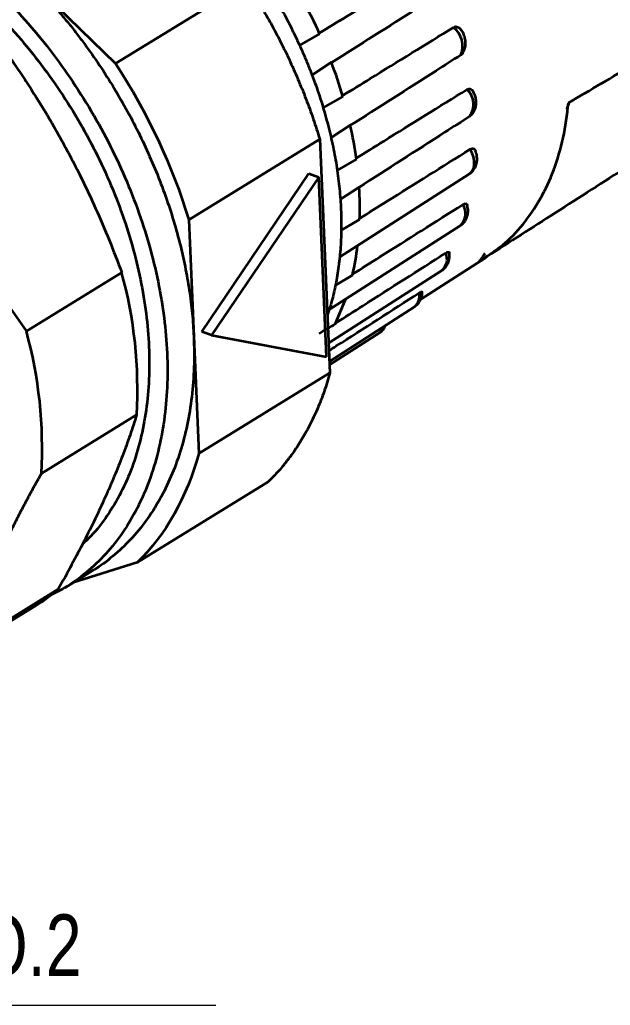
# Model space of a CAD drawing. Header units: millimetres. Extents: x 7 to 587, y 2 to 418.
# Drawn here: x 394.21 to 422.01, y 260.68 to 307.1 of the extents above; entities that cross this region are included whole.
import ezdxf
from ezdxf.enums import TextEntityAlignment as Align

# ---------------------------------------------------------------- set-up
doc = ezdxf.new("R2010")
doc.units = ezdxf.units.MM
doc.layers.add('GR01_01', color=7, linetype='Continuous')
doc.styles.add('HG丸ｺﾞｼｯｸM-PRO', font='')
doc.styles.get('HG丸ｺﾞｼｯｸM-PRO').set_extended_font_data('HG丸ｺﾞｼｯｸM-PRO')

# ---------------------------------------------------------------- blocks, each defined once
blk = doc.blocks.new('BLKF055')
at = {"layer": 'GR01_01', "color": 3, "linetype": 'Continuous', "lineweight": 35}
for p, q in [((415.507, 300.821), (415.413, 300.996)), ((415.573, 300.638), (415.507, 300.821)), ((415.608, 300.456), (415.573, 300.638)), ((415.612, 300.282), (415.608, 300.456)), ((415.38, 299.84), (415.436, 299.882)), ((415.436, 299.882), (415.524, 299.989)), ((415.524, 299.989), (415.583, 300.124)), ((415.583, 300.124), (415.612, 300.282))]:
    blk.add_line(p, q, dxfattribs=at)

msp = doc.modelspace()

# ---------------------------------------------------------------- linework, layer by layer
at = {"layer": 'GR01_01', "color": 3, "linetype": 'Continuous', "lineweight": 35}
for p, q in [((394.405, 309.246), (398.721, 305.03)), ((404.889, 308.825), (398.721, 305.03)), ((408.327, 306.436), (407.373, 305.886)), ((407.957, 304.49), (408.883, 305.097)), ((409.423, 303.489), (408.482, 302.945)), ((408.855, 301.536), (409.773, 302.133)), ((408.335, 301.472), (402.167, 297.676)), ((408.335, 301.472), (408.811, 290.464)), ((410.059, 300.537), (409.142, 300.004)), ((402.776, 292.401), (407.825, 299.851)), ((408.291, 299.688), (403.241, 292.238)), ((407.825, 299.851), (408.291, 299.688)), ((408.657, 291.228), (408.291, 299.688)), ((409.26, 295.908), (415.38, 299.84)), ((409.293, 298.636), (410.19, 299.217)), ((402.167, 297.676), (402.405, 292.173)), ((410.212, 297.693), (409.333, 297.178)), ((408.768, 293.428), (414.955, 297.403)), ((413.075, 293.919), (416.141, 295.888)), ((408.751, 291.865), (414.081, 295.29)), ((399.009, 295.199), (394.521, 292.438)), ((409.876, 295.067), (409.06, 294.584)), ((409.062, 292.76), (409.545, 293.927)), ((408.85, 293.667), (408.692, 293.211)), ((408.788, 291.008), (412.794, 293.582)), ((402.405, 292.173), (402.643, 286.669)), ((403.241, 292.238), (402.776, 292.401)), ((403.241, 292.238), (408.657, 291.228)), ((408.795, 290.837), (411.141, 292.344)), ((408.811, 290.464), (402.643, 286.669)), ((395.228, 285.729), (399.715, 288.491)), ((405.905, 285.327), (399.738, 281.531)), ((399.738, 281.531), (396.701, 280.573)), ((396.357, 280.361), (397.618, 281.137)), ((396.021, 280.274), (391.534, 277.512)), ((390.463, 276.734), (394.95, 279.496))]:
    msp.add_line(p, q, dxfattribs=at)
at = {"layer": 'GR01_01', "color": 4, "linetype": 'Continuous', "lineweight": 13}
msp.add_line((377.768, 260.681), (403.448, 260.681), dxfattribs=at)
at = {"layer": 'GR01_01', "color": 3, "linetype": 'Continuous', "lineweight": 35}
for centre, radius, start, end in [((413.952, 305.866), 1.11, 337.0956, 51.8372), ((414.607, 303.107), 0.965, 324.2638, 47.0414), ((414.397, 297.975), 0.799, 314.3093, 31.7359), ((413.623, 295.826), 0.705, 310.5599, 23.9106), ((379.03, 289.703), 20.721, 356.6475, 15.3826), ((412.394, 294.083), 0.641, 308.5806, 13.36), ((374.542, 286.941), 20.721, 356.6475, 15.3826), ((410.857, 292.763), 0.506, 304.1462, 347.7073), ((390.409, 286.874), 8.664, 301.6138, 310.3761)]:
    msp.add_arc(centre, radius, start, end, dxfattribs=at)
for points, knots in [([(375.708, 312.198), (375.962, 312.389), (376.552, 312.833), (377.592, 313.348), (378.796, 313.764), (380.077, 314.009), (381.417, 314.088), (382.806, 313.997), (384.23, 313.739), (385.674, 313.314), (387.125, 312.728), (388.57, 311.987), (389.993, 311.096), (391.382, 310.066), (392.723, 308.905), (394.003, 307.625), (395.209, 306.238), (396.331, 304.758), (397.357, 303.199), (398.278, 301.576), (399.084, 299.904), (399.768, 298.2), (400.324, 296.48), (400.745, 294.761), (401.028, 293.058), (401.17, 291.39), (401.17, 289.771), (401.028, 288.217), (400.745, 286.743), (400.323, 285.364), (399.768, 284.092), (399.084, 282.941), (398.278, 281.919), (397.355, 281.044), (396.452, 280.378), (395.82, 280.074), (395.568, 279.953)], [0, 0, 0, 0, 0.022666, 0.052584, 0.082502, 0.112421, 0.142339, 0.172257, 0.202176, 0.232094, 0.262013, 0.291931, 0.321849, 0.351768, 0.381686, 0.411604, 0.441523, 0.471441, 0.501359, 0.531278, 0.561196, 0.591115, 0.621033, 0.650951, 0.68087, 0.710788, 0.740706, 0.770625, 0.800543, 0.830461, 0.86038, 0.890298, 0.920217, 0.950135, 0.980053, 1, 1, 1, 1]), ([(379.947, 312.875), (380.114, 312.91), (380.68, 313.029), (381.708, 313.066), (383.014, 312.988), (384.356, 312.743), (385.716, 312.343), (387.083, 311.791), (388.444, 311.093), (389.785, 310.254), (391.093, 309.283), (392.357, 308.189), (393.561, 306.982), (394.703, 305.68), (395.395, 304.74), (395.741, 304.27)], [0, 0, 0, 0, 0.033804, 0.11432, 0.194837, 0.275353, 0.355869, 0.436386, 0.516902, 0.597418, 0.677935, 0.758451, 0.838967, 0.919484, 1, 1, 1, 1]), ([(408.299, 306.458), (408.739, 306.726), (409.178, 306.994), (409.618, 307.262), (410.93, 308.062), (412.242, 308.861), (413.554, 309.66)], [0, 0, 0, 0, 0.001059526, 0.001059526, 0.001059526, 0.004222411, 0.004222411, 0.004222411, 0.004222411]), ([(394.405, 309.246), (394.545, 309.107), (394.826, 308.829), (395.237, 308.398), (395.641, 307.957), (396.035, 307.505), (396.421, 307.042), (396.798, 306.569), (397.166, 306.085), (397.9, 305.077), (398.929, 303.485), (400.103, 301.246), (401.061, 298.937), (401.654, 297.001), (402.003, 295.476), (402.2, 294.361), (402.341, 293.256), (402.384, 292.534), (402.405, 292.173)], [0, 0, 0, 0, 0.030823, 0.061552, 0.092219, 0.122855, 0.153494, 0.184165, 0.214902, 0.245736, 0.37285, 0.500016, 0.62713, 0.754295, 0.81584, 0.877135, 0.938436, 1, 1, 1, 1]), ([(404.889, 308.825), (404.996, 308.66), (405.208, 308.33), (405.514, 307.827), (405.811, 307.319), (406.096, 306.806), (406.372, 306.288), (406.636, 305.764), (406.954, 305.105), (407.311, 304.306), (407.691, 303.367), (408.037, 302.422), (408.236, 301.789), (408.335, 301.472)], [0, 0, 0, 0, 0.07157, 0.14299, 0.214323, 0.28563, 0.356974, 0.428416, 0.500018, 0.625155, 0.749976, 0.874813, 1, 1, 1, 1]), ([(414.089, 308.372), (413.702, 308.126), (413.315, 307.881), (412.929, 307.636), (411.578, 306.78), (410.226, 305.924), (408.875, 305.068)], [0, 0, 0, 0, 0.000939866, 0.000939866, 0.000939866, 0.00422294, 0.00422294, 0.00422294, 0.00422294]), ([(406.268, 308.051), (406.358, 307.893), (406.54, 307.577), (406.798, 307.097), (407.045, 306.612), (407.281, 306.123), (407.505, 305.63), (407.645, 305.299), (407.715, 305.133)], [0, 0, 0, 0, 0.166965, 0.333572, 0.5, 0.666428, 0.833035, 1, 1, 1, 1]), ([(420.049, 303.186), (421.076, 303.792), (423.177, 305.032), (425.275, 306.266), (426.348, 306.897)], [0, 0, 0, 0, 0.488745, 1, 1, 1, 1]), ([(409.396, 303.515), (409.835, 303.785), (410.273, 304.055), (410.711, 304.325), (412.02, 305.13), (413.329, 305.934), (414.637, 306.739)], [0, 0, 0, 0, 0.001059541, 0.001059541, 0.001059541, 0.004222953, 0.004222953, 0.004222953, 0.004222953]), ([(414.637, 306.739), (414.67, 306.754), (414.736, 306.783), (414.84, 306.758), (414.929, 306.703), (414.969, 306.639), (414.986, 306.613)], [0, 0, 0, 0, 0.267333, 0.534136, 0.809391, 1, 1, 1, 1]), ([(415.06, 305.516), (415.096, 305.579), (415.166, 305.702), (415.206, 305.912), (415.202, 306.126), (415.145, 306.345), (415.071, 306.514), (415.004, 306.595), (414.988, 306.614)], [0, 0, 0, 0, 0.1878801, 0.3627283, 0.5441628, 0.7355639, 0.9374212, 1, 1, 1, 1]), ([(393.319, 305.919), (393.49, 305.679), (393.831, 305.201), (394.325, 304.474), (395.07, 303.333), (396.025, 301.744), (397.007, 299.886), (397.794, 298.209), (398.431, 296.722), (398.815, 295.71), (399.009, 295.199)], [0, 0, 0, 0, 0.073591, 0.146342, 0.218562, 0.411626, 0.603583, 0.734402, 0.86585, 1, 1, 1, 1]), ([(414.974, 305.435), (414.587, 305.188), (414.2, 304.941), (413.813, 304.694), (412.462, 303.832), (411.111, 302.97), (409.759, 302.109)], [0, 0, 0, 0, 0.000939866, 0.000939866, 0.000939866, 0.004222944, 0.004222944, 0.004222944, 0.004222944]), ([(415.085, 305.562), (415.064, 305.528), (415.031, 305.475), (414.989, 305.445), (414.974, 305.435)], [0, 0, 0, 0, 0.65196, 1, 1, 1, 1]), ([(407.715, 305.133), (407.783, 304.967), (407.919, 304.635), (408.106, 304.134), (408.281, 303.632), (408.443, 303.129), (408.593, 302.625), (408.683, 302.289), (408.727, 302.121)], [0, 0, 0, 0, 0.166965, 0.333572, 0.5, 0.666428, 0.833035, 1, 1, 1, 1]), ([(395.741, 304.27), (396.07, 303.786), (396.727, 302.817), (397.589, 301.284), (398.35, 299.71), (398.994, 298.104), (399.518, 296.484), (399.914, 294.864), (400.181, 293.26), (400.315, 291.688), (400.315, 290.163), (400.181, 288.699), (399.914, 287.31), (399.517, 286.011), (398.995, 284.812), (398.346, 283.733), (397.732, 282.92), (397.298, 282.522), (397.158, 282.393)], [0, 0, 0, 0, 0.064607, 0.129215, 0.193823, 0.25843, 0.323037, 0.387645, 0.452252, 0.51686, 0.581467, 0.646075, 0.710682, 0.77529, 0.839897, 0.904505, 0.969112, 1, 1, 1, 1]), ([(410.037, 300.568), (410.474, 300.839), (410.911, 301.111), (411.349, 301.383), (412.654, 302.193), (413.959, 303.003), (415.265, 303.814)], [0, 0, 0, 0, 0.001059527, 0.001059527, 0.001059527, 0.004222446, 0.004222446, 0.004222446, 0.004222446]), ([(415.265, 303.814), (415.297, 303.828), (415.361, 303.858), (415.453, 303.835), (415.527, 303.781), (415.555, 303.719), (415.567, 303.693)], [0, 0, 0, 0, 0.266623, 0.532716, 0.80724, 1, 1, 1, 1]), ([(415.419, 302.563), (415.468, 302.612), (415.567, 302.709), (415.659, 302.896), (415.707, 303.098), (415.705, 303.311), (415.662, 303.517), (415.599, 303.639), (415.57, 303.695)], [0, 0, 0, 0, 0.170169, 0.336335, 0.501862, 0.672519, 0.852406, 1, 1, 1, 1]), ([(388.832, 303.157), (388.937, 302.876), (389.147, 302.317), (389.479, 301.489), (389.821, 300.676), (390.176, 299.878), (390.542, 299.095), (390.92, 298.327), (391.409, 297.383), (392.029, 296.263), (392.805, 294.974), (393.634, 293.692), (394.224, 292.858), (394.521, 292.438)], [0, 0, 0, 0, 0.073718, 0.146595, 0.218676, 0.29001, 0.360643, 0.430628, 0.500014, 0.621788, 0.745534, 0.87152, 1, 1, 1, 1]), ([(416.126, 295.91), (416.401, 296.089), (417.058, 296.518), (417.929, 297.443), (418.746, 298.629), (419.377, 300), (419.837, 301.514), (419.979, 302.629), (420.049, 303.186)], [0, 0, 0, 0, 0.125394, 0.300315, 0.475236, 0.650158, 0.825079, 1, 1, 1, 1]), ([(419.962, 302.904), (419.982, 302.941), (420.017, 303.003), (420.051, 303.082), (420.071, 303.137), (420.075, 303.172), (420.071, 303.193), (420.055, 303.188), (420.049, 303.186)], [0, 0, 0, 0, 0.29143, 0.498198, 0.681497, 0.823503, 0.927032, 1, 1, 1, 1]), ([(415.391, 302.543), (415.003, 302.295), (414.616, 302.047), (414.229, 301.798), (412.877, 300.931), (411.524, 300.064), (410.172, 299.198)], [0, 0, 0, 0, 0.000939866, 0.000939866, 0.000939866, 0.004222942, 0.004222942, 0.004222942, 0.004222942]), ([(408.727, 302.121), (408.769, 301.953), (408.854, 301.617), (408.963, 301.115), (409.059, 300.615), (409.142, 300.117), (409.212, 299.622), (409.247, 299.294), (409.264, 299.13)], [0, 0, 0, 0, 0.166965, 0.333572, 0.5, 0.666428, 0.833035, 1, 1, 1, 1]), ([(410.193, 297.727), (410.63, 298), (411.066, 298.274), (411.503, 298.547), (412.806, 299.364), (414.11, 300.18), (415.413, 300.996)], [0, 0, 0, 0, 0.001059541, 0.001059541, 0.001059541, 0.004222952, 0.004222952, 0.004222952, 0.004222952]), ([(415.375, 299.845), (415.4, 299.858), (415.486, 299.907), (415.597, 300.038), (415.696, 300.22), (415.745, 300.422), (415.743, 300.634), (415.716, 300.8), (415.675, 300.886), (415.666, 300.904)], [0, 0, 0, 0, 0.070726, 0.249112, 0.420321, 0.590653, 0.766017, 0.950759, 1, 1, 1, 1]), ([(415.413, 300.996), (415.444, 301.011), (415.507, 301.042), (415.586, 301.023), (415.643, 300.978), (415.658, 300.924), (415.664, 300.903)], [0, 0, 0, 0, 0.274077, 0.547611, 0.829811, 1, 1, 1, 1]), ([(422.394, 299.906), (421.271, 299.186), (419.074, 297.778), (416.881, 296.374), (415.809, 295.687)], [0, 0, 0, 0, 0.511255, 1, 1, 1, 1]), ([(409.264, 299.13), (409.279, 298.966), (409.309, 298.64), (409.336, 298.156), (409.35, 297.677), (409.35, 297.204), (409.337, 296.736), (409.316, 296.429), (409.306, 296.275)], [0, 0, 0, 0, 0.166965, 0.3335721, 0.5, 0.6664279, 0.833035, 1, 1, 1, 1]), ([(409.862, 295.103), (410.298, 295.378), (410.734, 295.654), (411.17, 295.929), (412.473, 296.752), (413.774, 297.574), (415.076, 298.396)], [0, 0, 0, 0, 0.001059526, 0.001059526, 0.001059526, 0.004222411, 0.004222411, 0.004222411, 0.004222411]), ([(414.952, 297.411), (414.979, 297.426), (415.068, 297.476), (415.178, 297.611), (415.275, 297.794), (415.319, 297.997), (415.322, 298.184), (415.292, 298.299), (415.28, 298.345)], [0, 0, 0, 0, 0.087346, 0.287353, 0.479411, 0.670882, 0.868343, 1, 1, 1, 1]), ([(415.076, 298.396), (415.107, 298.411), (415.168, 298.443), (415.234, 298.431), (415.274, 298.398), (415.278, 298.357), (415.279, 298.345)], [0, 0, 0, 0, 0.28891, 0.577247, 0.874719, 1, 1, 1, 1]), ([(409.306, 296.275), (409.293, 296.123), (409.267, 295.818), (409.211, 295.371), (409.142, 294.932), (409.059, 294.502), (408.963, 294.078), (408.888, 293.804), (408.85, 293.667)], [0, 0, 0, 0, 0.166965, 0.333572, 0.5, 0.666428, 0.833035, 1, 1, 1, 1]), ([(414.267, 296.111), (414.297, 296.128), (414.357, 296.161), (414.41, 296.158), (414.437, 296.141), (414.433, 296.115), (414.433, 296.111)], [0, 0, 0, 0, 0.314596, 0.628567, 0.952487, 1, 1, 1, 1]), ([(409.086, 292.816), (409.511, 293.086), (409.936, 293.357), (410.362, 293.628), (411.664, 294.456), (412.966, 295.284), (414.267, 296.111)], [0.00002584, 0.00002584, 0.00002584, 0.00002584, 0.001059541, 0.001059541, 0.001059541, 0.004222953, 0.004222953, 0.004222953, 0.004222953]), ([(414.076, 295.297), (414.109, 295.316), (414.203, 295.371), (414.316, 295.513), (414.406, 295.698), (414.45, 295.902), (414.44, 296.041), (414.435, 296.112)], [0, 0, 0, 0, 0.121107, 0.345351, 0.561373, 0.777424, 1, 1, 1, 1]), ([(415.808, 295.688), (415.817, 295.696), (415.837, 295.713), (415.871, 295.748), (415.908, 295.793), (415.95, 295.847), (415.999, 295.916), (416.059, 296.006), (416.097, 296.071), (416.119, 296.109)], [0, 0, 0, 0, 0.060087, 0.136723, 0.234478, 0.355485, 0.500781, 0.709415, 1, 1, 1, 1]), ([(413.018, 294.231), (413.046, 294.248), (413.104, 294.283), (413.15, 294.295), (413.152, 294.281), (413.154, 294.275)], [0, 0, 0, 0, 0.349457, 0.698219, 1, 1, 1, 1]), ([(408.766, 291.512), (408.881, 291.585), (408.996, 291.659), (409.111, 291.732), (410.413, 292.565), (411.715, 293.398), (413.018, 294.231)], [0.000780384, 0.000780384, 0.000780384, 0.000780384, 0.001059526, 0.001059526, 0.001059526, 0.004222411, 0.004222411, 0.004222411, 0.004222411]), ([(412.791, 293.59), (412.825, 293.61), (412.92, 293.667), (413.032, 293.811), (413.119, 293.997), (413.158, 294.156), (413.152, 294.25), (413.15, 294.275)], [0, 0, 0, 0, 0.146122, 0.405981, 0.656652, 0.907676, 1, 1, 1, 1]), ([(411.137, 292.35), (411.178, 292.377), (411.279, 292.442), (411.38, 292.57), (411.42, 292.672), (411.434, 292.708)], [0, 0, 0, 0, 0.311464, 0.751641, 1, 1, 1, 1]), ([(402.405, 292.173), (402.415, 291.689), (402.436, 290.723), (402.324, 289.333), (402.109, 288.002), (401.781, 286.742), (401.347, 285.563), (400.808, 284.473), (400.169, 283.482), (399.437, 282.592), (398.607, 281.828), (397.994, 281.345), (397.64, 281.155), (397.613, 281.141)], [0, 0, 0, 0, 0.099203, 0.198406, 0.29761, 0.396813, 0.496016, 0.595219, 0.694422, 0.793625, 0.892829, 0.992032, 1, 1, 1, 1]), ([(408.811, 290.464), (408.769, 290.317), (408.686, 290.024), (408.545, 289.595), (408.391, 289.176), (408.226, 288.769), (408.047, 288.371), (407.856, 287.984), (407.602, 287.514), (407.273, 286.975), (406.853, 286.384), (406.4, 285.83), (406.071, 285.495), (405.905, 285.327)], [0, 0, 0, 0, 0.07157, 0.14299, 0.214323, 0.28563, 0.356974, 0.428416, 0.500018, 0.625155, 0.749976, 0.874813, 1, 1, 1, 1]), ([(399.715, 288.491), (399.666, 288.333), (399.567, 288.019), (399.404, 287.539), (399.233, 287.055), (398.993, 286.414), (398.669, 285.604), (398.239, 284.61), (397.764, 283.59), (397.238, 282.528), (396.66, 281.423), (396.235, 280.659), (396.021, 280.274)], [0, 0, 0, 0, 0.064853, 0.129027, 0.192733, 0.25619, 0.378371, 0.500008, 0.621629, 0.743826, 0.870972, 1, 1, 1, 1]), ([(395.228, 285.729), (395.105, 285.509), (394.86, 285.071), (394.511, 284.425), (394.179, 283.792), (393.863, 283.173), (393.564, 282.567), (393.281, 281.975), (392.948, 281.25), (392.578, 280.395), (392.188, 279.416), (391.835, 278.449), (391.635, 277.827), (391.534, 277.512)], [0, 0, 0, 0, 0.073718, 0.146595, 0.218676, 0.29001, 0.360643, 0.430628, 0.500014, 0.621788, 0.745534, 0.87152, 1, 1, 1, 1])]:
    msp.add_open_spline(points, degree=3, knots=knots, dxfattribs=at)
for points in [[(408.327, 306.436), (408.09, 306.962), (407.832, 307.482), (407.555, 307.994)], [(398.721, 305.03), (400.221, 302.729), (401.402, 300.208), (402.167, 297.676)], [(409.423, 303.489), (409.265, 304.026), (409.085, 304.563), (408.883, 305.097)], [(410.059, 300.537), (409.987, 301.065), (409.892, 301.598), (409.773, 302.133)], [(410.212, 297.693), (410.229, 298.191), (410.221, 298.7), (410.19, 299.217)], [(409.876, 295.067), (409.98, 295.517), (410.061, 295.981), (410.119, 296.46)], [(409.062, 292.76), (408.812, 292.61), (408.562, 292.46), (408.312, 292.31)], [(402.643, 286.669), (402.077, 284.601), (401.081, 282.84), (399.738, 281.531)]]:
    msp.add_open_spline(points, degree=3, dxfattribs=at)

# ---------------------------------------------------------------- block references
msp.add_blockref('BLKF055', (0, 0), dxfattribs=at)

# ---------------------------------------------------------------- texts
at = {"layer": 'GR01_01', "color": 3, "linetype": 'Continuous', "lineweight": 35, "style": 'HG丸ｺﾞｼｯｸM-PRO', "width": 0.783175}
msp.add_text('PIN NO.2', height=2.9091, dxfattribs=at).set_placement((390.608, 261.181), align=Align.BOTTOM_CENTER)

doc.saveas('drawing.dxf')
